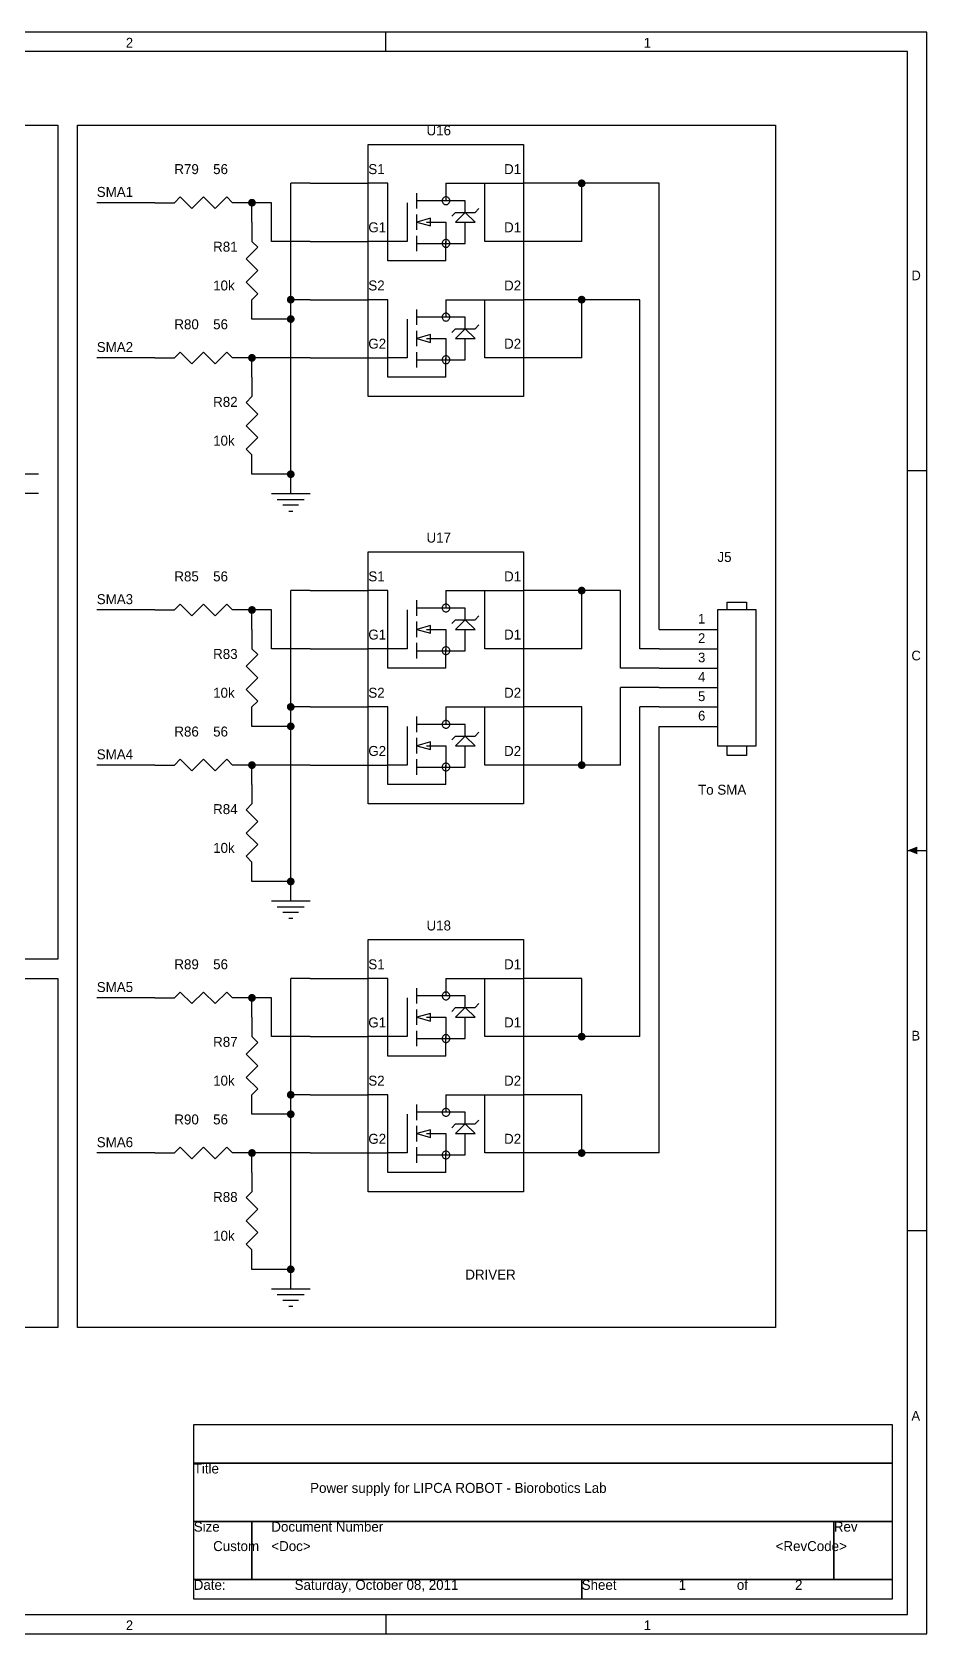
# Model space of a CAD drawing. Extents: x -3 to 347, y 3 to 212.
# Drawn here: x 230 to 347.2, y 2.5 to 212.3 of the extents above; entities that cross this region are included whole.
import ezdxf

# ---------------------------------------------------------------- set-up
doc = ezdxf.new("R2010")
doc.units = 0

msp = doc.modelspace()

# ---------------------------------------------------------------- linework, layer by layer
at = {"layer": 'COMMENTS'}
for points in [[(96.266, 200.152), (233.426, 200.152), (233.426, 90.932), (96.266, 90.932)], [(235.966, 200.152), (327.406, 200.152), (327.406, 42.672), (235.966, 42.672)], [(96.266, 88.392), (233.426, 88.392), (233.426, 42.672), (96.266, 42.672)]]:
    msp.add_lwpolyline(points, close=True, dxfattribs=at)
at = {"layer": 'PARTS'}
for p, q in [((266.446, 192.532), (274.066, 192.532)), ((302.006, 192.532), (294.386, 192.532)), ((246.126, 189.992), (248.666, 189.992)), ((258.826, 189.992), (256.286, 189.992)), ((258.826, 187.452), (258.826, 184.912)), ((266.446, 184.912), (274.066, 184.912)), ((302.006, 184.912), (294.386, 184.912)), ((258.826, 174.752), (258.826, 177.292)), ((266.446, 177.292), (274.066, 177.292)), ((302.006, 177.292), (294.386, 177.292)), ((246.126, 169.672), (248.666, 169.672)), ((258.826, 169.672), (256.286, 169.672)), ((266.446, 169.672), (274.066, 169.672)), ((302.006, 169.672), (294.386, 169.672)), ((258.826, 167.132), (258.826, 164.592)), ((258.826, 154.432), (258.826, 156.972)), ((266.446, 139.192), (274.066, 139.192)), ((302.006, 139.192), (294.386, 139.192)), ((246.126, 136.652), (248.666, 136.652)), ((258.826, 136.652), (256.286, 136.652)), ((258.826, 134.112), (258.826, 131.572)), ((312.166, 134.112), (319.786, 134.112)), ((266.446, 131.572), (274.066, 131.572)), ((302.006, 131.572), (294.386, 131.572)), ((312.166, 131.572), (319.786, 131.572)), ((312.166, 129.032), (319.786, 129.032)), ((312.166, 126.492), (319.786, 126.492)), ((258.826, 121.412), (258.826, 123.952)), ((266.446, 123.952), (274.066, 123.952)), ((302.006, 123.952), (294.386, 123.952)), ((312.166, 123.952), (319.786, 123.952)), ((312.166, 121.412), (319.786, 121.412)), ((246.126, 116.332), (248.666, 116.332)), ((258.826, 116.332), (256.286, 116.332)), ((266.446, 116.332), (274.066, 116.332)), ((302.006, 116.332), (294.386, 116.332)), ((258.826, 113.792), (258.826, 111.252)), ((258.826, 101.092), (258.826, 103.632)), ((266.446, 88.392), (274.066, 88.392)), ((302.006, 88.392), (294.386, 88.392)), ((246.126, 85.852), (248.666, 85.852)), ((258.826, 85.852), (256.286, 85.852)), ((258.826, 83.312), (258.826, 80.772)), ((266.446, 80.772), (274.066, 80.772)), ((302.006, 80.772), (294.386, 80.772)), ((258.826, 70.612), (258.826, 73.152)), ((266.446, 73.152), (274.066, 73.152)), ((302.006, 73.152), (294.386, 73.152)), ((246.126, 65.532), (248.666, 65.532)), ((258.826, 65.532), (256.286, 65.532)), ((266.446, 65.532), (274.066, 65.532)), ((302.006, 65.532), (294.386, 65.532)), ((258.826, 62.992), (258.826, 60.452)), ((258.826, 50.292), (258.826, 52.832))]:
    msp.add_line(p, q, dxfattribs=at)
for points in [[(274.066, 197.612), (294.386, 197.612), (294.386, 164.592), (274.066, 164.592)], [(280.416, 187.452), (282.194, 186.944), (282.194, 187.96), (280.416, 187.452)], [(285.496, 187.452), (288.036, 187.452), (286.766, 188.722), (285.496, 187.452)], [(280.416, 172.212), (282.194, 171.704), (282.194, 172.72), (280.416, 172.212)], [(285.496, 172.212), (288.036, 172.212), (286.766, 173.482), (285.496, 172.212)], [(274.066, 144.272), (294.386, 144.272), (294.386, 111.252), (274.066, 111.252)], [(324.866, 136.652), (319.786, 136.652), (319.786, 118.872), (324.866, 118.872)], [(280.416, 134.112), (282.194, 133.604), (282.194, 134.62), (280.416, 134.112)], [(285.496, 134.112), (288.036, 134.112), (286.766, 135.382), (285.496, 134.112)], [(285.496, 118.872), (288.036, 118.872), (286.766, 120.142), (285.496, 118.872)], [(280.416, 118.872), (282.194, 118.364), (282.194, 119.38), (280.416, 118.872)], [(274.066, 93.472), (294.386, 93.472), (294.386, 60.452), (274.066, 60.452)], [(285.496, 83.312), (288.036, 83.312), (286.766, 84.582), (285.496, 83.312)], [(280.416, 83.312), (282.194, 82.804), (282.194, 83.82), (280.416, 83.312)], [(285.496, 68.072), (288.036, 68.072), (286.766, 69.342), (285.496, 68.072)], [(280.416, 68.072), (282.194, 67.564), (282.194, 68.58), (280.416, 68.072)]]:
    msp.add_lwpolyline(points, close=True, dxfattribs=at)
for points in [[(276.606, 192.532), (274.066, 192.532)], [(276.606, 182.372), (276.606, 192.532)], [(280.416, 189.23), (280.416, 191.262)], [(284.226, 192.532), (284.226, 190.246)], [(284.226, 192.532), (294.386, 192.532)], [(289.306, 184.912), (289.306, 192.532)], [(248.666, 189.992), (249.428, 190.754)], [(249.428, 190.754), (250.952, 189.23)], [(250.952, 189.23), (252.476, 190.754)], [(252.476, 190.754), (254, 189.23)], [(254, 189.23), (255.524, 190.754)], [(255.524, 190.754), (256.286, 189.992)], [(279.146, 189.992), (279.146, 184.912)], [(286.766, 190.246), (280.416, 190.246)], [(286.766, 188.722), (286.766, 190.246)], [(288.036, 188.722), (288.544, 189.23)], [(280.416, 186.436), (280.416, 188.468)], [(281.686, 187.452), (284.226, 187.452)], [(284.226, 187.452), (284.226, 184.658)], [(284.988, 188.214), (285.496, 188.722)], [(285.496, 188.722), (288.036, 188.722)], [(286.766, 184.658), (286.766, 187.452)], [(258.826, 184.912), (259.588, 184.15)], [(276.606, 184.912), (274.066, 184.912)], [(279.146, 184.912), (276.606, 184.912)], [(280.416, 183.642), (280.416, 185.674)], [(280.416, 184.658), (286.766, 184.658)], [(284.226, 182.372), (284.226, 184.912)], [(294.386, 184.912), (289.306, 184.912)], [(259.588, 184.15), (258.064, 182.626)], [(258.064, 182.626), (259.588, 181.102)], [(259.588, 181.102), (258.064, 179.578)], [(284.226, 182.372), (276.606, 182.372)], [(258.064, 179.578), (259.588, 178.054)], [(259.588, 178.054), (258.826, 177.292)], [(276.606, 177.292), (274.066, 177.292)], [(276.606, 167.132), (276.606, 177.292)], [(284.226, 177.292), (284.226, 175.006)], [(284.226, 177.292), (289.306, 177.292)], [(289.306, 177.292), (294.386, 177.292)], [(289.306, 169.672), (289.306, 177.292)], [(279.146, 174.752), (279.146, 169.672)], [(280.416, 173.99), (280.416, 176.022)], [(286.766, 175.006), (280.416, 175.006)], [(286.766, 173.482), (286.766, 175.006)], [(280.416, 171.196), (280.416, 173.228)], [(281.686, 172.212), (284.226, 172.212)], [(284.226, 172.212), (284.226, 169.418)], [(284.988, 172.974), (285.496, 173.482)], [(285.496, 173.482), (288.036, 173.482)], [(286.766, 169.418), (286.766, 172.212)], [(288.036, 173.482), (288.544, 173.99)], [(248.666, 169.672), (249.428, 170.434)], [(249.428, 170.434), (250.952, 168.91)], [(250.952, 168.91), (252.476, 170.434)], [(252.476, 170.434), (254, 168.91)], [(254, 168.91), (255.524, 170.434)], [(255.524, 170.434), (256.286, 169.672)], [(280.416, 168.402), (280.416, 170.434)], [(274.066, 169.672), (276.606, 169.672)], [(279.146, 169.672), (276.606, 169.672)], [(280.416, 169.418), (286.766, 169.418)], [(284.226, 167.132), (284.226, 169.672)], [(294.386, 169.672), (289.306, 169.672)], [(284.226, 167.132), (276.606, 167.132)], [(258.064, 163.83), (258.826, 164.592)], [(259.588, 162.306), (258.064, 163.83)], [(258.064, 160.782), (259.588, 162.306)], [(259.588, 159.258), (258.064, 160.782)], [(258.064, 157.734), (259.588, 159.258)], [(258.826, 156.972), (258.064, 157.734)], [(261.366, 151.892), (266.446, 151.892)], [(262.128, 151.13), (265.684, 151.13)], [(264.922, 150.368), (262.89, 150.368)], [(263.652, 149.606), (264.16, 149.606)], [(276.606, 139.192), (274.066, 139.192)], [(276.606, 129.032), (276.606, 139.192)], [(284.226, 139.192), (284.226, 136.906)], [(284.226, 139.192), (294.386, 139.192)], [(289.306, 131.572), (289.306, 139.192)], [(248.666, 136.652), (249.428, 137.414)], [(249.428, 137.414), (250.952, 135.89)], [(250.952, 135.89), (252.476, 137.414)], [(252.476, 137.414), (254, 135.89)], [(254, 135.89), (255.524, 137.414)], [(255.524, 137.414), (256.286, 136.652)], [(279.146, 136.652), (279.146, 131.572)], [(280.416, 135.89), (280.416, 137.922)], [(286.766, 136.906), (280.416, 136.906)], [(286.766, 135.382), (286.766, 136.906)], [(321.056, 136.652), (321.056, 136.652), (321.056, 137.668), (323.596, 137.668), (323.596, 136.652)], [(280.416, 133.096), (280.416, 135.128)], [(284.988, 134.874), (285.496, 135.382)], [(285.496, 135.382), (288.036, 135.382)], [(288.036, 135.382), (288.544, 135.89)], [(280.416, 130.302), (280.416, 132.334)], [(281.686, 134.112), (284.226, 134.112)], [(284.226, 134.112), (284.226, 131.318)], [(286.766, 131.318), (286.766, 134.112)], [(259.588, 130.81), (258.064, 129.286)], [(258.826, 131.572), (259.588, 130.81)], [(276.606, 131.572), (274.066, 131.572)], [(279.146, 131.572), (276.606, 131.572)], [(280.416, 131.318), (286.766, 131.318)], [(284.226, 129.032), (284.226, 131.572)], [(294.386, 131.572), (289.306, 131.572)], [(258.064, 129.286), (259.588, 127.762)], [(284.226, 129.032), (276.606, 129.032)], [(259.588, 127.762), (258.064, 126.238)], [(258.064, 126.238), (259.588, 124.714)], [(259.588, 124.714), (258.826, 123.952)], [(276.606, 123.952), (274.066, 123.952)], [(276.606, 113.792), (276.606, 123.952)], [(284.226, 123.952), (284.226, 121.666)], [(284.226, 123.952), (289.306, 123.952)], [(289.306, 123.952), (294.386, 123.952)], [(289.306, 116.332), (289.306, 123.952)], [(280.416, 120.65), (280.416, 122.682)], [(279.146, 121.412), (279.146, 116.332)], [(286.766, 121.666), (280.416, 121.666)], [(280.416, 117.856), (280.416, 119.888)], [(284.988, 119.634), (285.496, 120.142)], [(285.496, 120.142), (288.036, 120.142)], [(286.766, 120.142), (286.766, 121.666)], [(288.036, 120.142), (288.544, 120.65)], [(281.686, 118.872), (284.226, 118.872)], [(284.226, 118.872), (284.226, 116.078)], [(286.766, 116.078), (286.766, 118.872)], [(323.596, 118.872), (323.596, 118.618), (323.596, 117.602), (321.056, 117.602), (321.056, 118.872)], [(248.666, 116.332), (249.428, 117.094)], [(249.428, 117.094), (250.952, 115.57)], [(250.952, 115.57), (252.476, 117.094)], [(252.476, 117.094), (254, 115.57)], [(254, 115.57), (255.524, 117.094)], [(255.524, 117.094), (256.286, 116.332)], [(274.066, 116.332), (276.606, 116.332)], [(279.146, 116.332), (276.606, 116.332)], [(280.416, 115.062), (280.416, 117.094)], [(280.416, 116.078), (286.766, 116.078)], [(284.226, 113.792), (284.226, 116.332)], [(294.386, 116.332), (289.306, 116.332)], [(284.226, 113.792), (276.606, 113.792)], [(258.064, 110.49), (258.826, 111.252)], [(259.588, 108.966), (258.064, 110.49)], [(258.064, 107.442), (259.588, 108.966)], [(259.588, 105.918), (258.064, 107.442)], [(258.064, 104.394), (259.588, 105.918)], [(258.826, 103.632), (258.064, 104.394)], [(261.366, 98.552), (266.446, 98.552)], [(262.128, 97.79), (265.684, 97.79)], [(264.922, 97.028), (262.89, 97.028)], [(263.652, 96.266), (264.16, 96.266)], [(276.606, 88.392), (274.066, 88.392)], [(276.606, 78.232), (276.606, 88.392)], [(284.226, 88.392), (284.226, 86.106)], [(284.226, 88.392), (294.386, 88.392)], [(289.306, 80.772), (289.306, 88.392)], [(248.666, 85.852), (249.428, 86.614)], [(249.428, 86.614), (250.952, 85.09)], [(250.952, 85.09), (252.476, 86.614)], [(252.476, 86.614), (254, 85.09)], [(254, 85.09), (255.524, 86.614)], [(255.524, 86.614), (256.286, 85.852)], [(280.416, 85.09), (280.416, 87.122)], [(286.766, 86.106), (280.416, 86.106)], [(286.766, 84.582), (286.766, 86.106)], [(279.146, 85.852), (279.146, 80.772)], [(280.416, 82.296), (280.416, 84.328)], [(284.988, 84.074), (285.496, 84.582)], [(285.496, 84.582), (288.036, 84.582)], [(288.036, 84.582), (288.544, 85.09)], [(281.686, 83.312), (284.226, 83.312)], [(284.226, 83.312), (284.226, 80.518)], [(286.766, 80.518), (286.766, 83.312)], [(259.588, 80.01), (258.064, 78.486)], [(258.826, 80.772), (259.588, 80.01)], [(276.606, 80.772), (274.066, 80.772)], [(279.146, 80.772), (276.606, 80.772)], [(280.416, 79.502), (280.416, 81.534)], [(280.416, 80.518), (286.766, 80.518)], [(284.226, 78.232), (284.226, 80.772)], [(294.386, 80.772), (289.306, 80.772)], [(258.064, 78.486), (259.588, 76.962)], [(284.226, 78.232), (276.606, 78.232)], [(259.588, 76.962), (258.064, 75.438)], [(258.064, 75.438), (259.588, 73.914)], [(259.588, 73.914), (258.826, 73.152)], [(276.606, 73.152), (274.066, 73.152)], [(276.606, 62.992), (276.606, 73.152)], [(280.416, 69.85), (280.416, 71.882)], [(284.226, 73.152), (284.226, 70.866)], [(284.226, 73.152), (289.306, 73.152)], [(289.306, 73.152), (294.386, 73.152)], [(289.306, 65.532), (289.306, 73.152)], [(279.146, 70.612), (279.146, 65.532)], [(286.766, 70.866), (280.416, 70.866)], [(284.988, 68.834), (285.496, 69.342)], [(285.496, 69.342), (288.036, 69.342)], [(286.766, 69.342), (286.766, 70.866)], [(288.036, 69.342), (288.544, 69.85)], [(280.416, 67.056), (280.416, 69.088)], [(281.686, 68.072), (284.226, 68.072)], [(284.226, 68.072), (284.226, 65.278)], [(286.766, 65.278), (286.766, 68.072)], [(248.666, 65.532), (249.428, 66.294)], [(249.428, 66.294), (250.952, 64.77)], [(250.952, 64.77), (252.476, 66.294)], [(252.476, 66.294), (254, 64.77)], [(254, 64.77), (255.524, 66.294)], [(255.524, 66.294), (256.286, 65.532)], [(274.066, 65.532), (276.606, 65.532)], [(279.146, 65.532), (276.606, 65.532)], [(280.416, 64.262), (280.416, 66.294)], [(280.416, 65.278), (286.766, 65.278)], [(284.226, 62.992), (284.226, 65.532)], [(294.386, 65.532), (289.306, 65.532)], [(284.226, 62.992), (276.606, 62.992)], [(258.064, 59.69), (258.826, 60.452)], [(259.588, 58.166), (258.064, 59.69)], [(258.064, 56.642), (259.588, 58.166)], [(259.588, 55.118), (258.064, 56.642)], [(258.064, 53.594), (259.588, 55.118)], [(258.826, 52.832), (258.064, 53.594)], [(261.366, 47.752), (266.446, 47.752)], [(262.128, 46.99), (265.684, 46.99)], [(264.922, 46.228), (262.89, 46.228)], [(263.652, 45.466), (264.16, 45.466)]]:
    msp.add_lwpolyline(points, dxfattribs=at)
for points in [[(284.734, 190.246, 0.0985), (284.6953, 190.4404, 0.0985), (284.5852, 190.6052, 0.0985), (284.4204, 190.7153, 0.0985), (284.226, 190.754, 0.0985), (284.0316, 190.7153, 0.0985), (283.8668, 190.6052, 0.0985), (283.7567, 190.4404, 0.0985), (283.718, 190.246, 0.0985), (283.7567, 190.0516, 0.0985), (283.8668, 189.8868, 0.0985), (284.0316, 189.7767, 0.0985), (284.226, 189.738, 0.0985), (284.4204, 189.7767, 0.0985), (284.5852, 189.8868, 0.0985), (284.6953, 190.0516, 0.0985)], [(284.734, 184.658, 0.0985), (284.6953, 184.8524, 0.0985), (284.5852, 185.0172, 0.0985), (284.4204, 185.1273, 0.0985), (284.226, 185.166, 0.0985), (284.0316, 185.1273, 0.0985), (283.8668, 185.0172, 0.0985), (283.7567, 184.8524, 0.0985), (283.718, 184.658, 0.0985), (283.7567, 184.4636, 0.0985), (283.8668, 184.2988, 0.0985), (284.0316, 184.1887, 0.0985), (284.226, 184.15, 0.0985), (284.4204, 184.1887, 0.0985), (284.5852, 184.2988, 0.0985), (284.6953, 184.4636, 0.0985)], [(284.734, 175.006, 0.0985), (284.6953, 175.2004, 0.0985), (284.5852, 175.3652, 0.0985), (284.4204, 175.4753, 0.0985), (284.226, 175.514, 0.0985), (284.0316, 175.4753, 0.0985), (283.8668, 175.3652, 0.0985), (283.7567, 175.2004, 0.0985), (283.718, 175.006, 0.0985), (283.7567, 174.8116, 0.0985), (283.8668, 174.6468, 0.0985), (284.0316, 174.5367, 0.0985), (284.226, 174.498, 0.0985), (284.4204, 174.5367, 0.0985), (284.5852, 174.6468, 0.0985), (284.6953, 174.8116, 0.0985)], [(284.734, 169.418, 0.0985), (284.6953, 169.6124, 0.0985), (284.5852, 169.7772, 0.0985), (284.4204, 169.8873, 0.0985), (284.226, 169.926, 0.0985), (284.0316, 169.8873, 0.0985), (283.8668, 169.7772, 0.0985), (283.7567, 169.6124, 0.0985), (283.718, 169.418, 0.0985), (283.7567, 169.2236, 0.0985), (283.8668, 169.0588, 0.0985), (284.0316, 168.9487, 0.0985), (284.226, 168.91, 0.0985), (284.4204, 168.9487, 0.0985), (284.5852, 169.0588, 0.0985), (284.6953, 169.2236, 0.0985)], [(284.734, 136.906, 0.0985), (284.6953, 137.1004, 0.0985), (284.5852, 137.2652, 0.0985), (284.4204, 137.3753, 0.0985), (284.226, 137.414, 0.0985), (284.0316, 137.3753, 0.0985), (283.8668, 137.2652, 0.0985), (283.7567, 137.1004, 0.0985), (283.718, 136.906, 0.0985), (283.7567, 136.7116, 0.0985), (283.8668, 136.5468, 0.0985), (284.0316, 136.4367, 0.0985), (284.226, 136.398, 0.0985), (284.4204, 136.4367, 0.0985), (284.5852, 136.5468, 0.0985), (284.6953, 136.7116, 0.0985)], [(284.734, 131.318, 0.0985), (284.6953, 131.5124, 0.0985), (284.5852, 131.6772, 0.0985), (284.4204, 131.7873, 0.0985), (284.226, 131.826, 0.0985), (284.0316, 131.7873, 0.0985), (283.8668, 131.6772, 0.0985), (283.7567, 131.5124, 0.0985), (283.718, 131.318, 0.0985), (283.7567, 131.1236, 0.0985), (283.8668, 130.9588, 0.0985), (284.0316, 130.8487, 0.0985), (284.226, 130.81, 0.0985), (284.4204, 130.8487, 0.0985), (284.5852, 130.9588, 0.0985), (284.6953, 131.1236, 0.0985)], [(284.734, 121.666, 0.0985), (284.6953, 121.8604, 0.0985), (284.5852, 122.0252, 0.0985), (284.4204, 122.1353, 0.0985), (284.226, 122.174, 0.0985), (284.0316, 122.1353, 0.0985), (283.8668, 122.0252, 0.0985), (283.7567, 121.8604, 0.0985), (283.718, 121.666, 0.0985), (283.7567, 121.4716, 0.0985), (283.8668, 121.3068, 0.0985), (284.0316, 121.1967, 0.0985), (284.226, 121.158, 0.0985), (284.4204, 121.1967, 0.0985), (284.5852, 121.3068, 0.0985), (284.6953, 121.4716, 0.0985)], [(284.734, 116.078, 0.0985), (284.6953, 116.2724, 0.0985), (284.5852, 116.4372, 0.0985), (284.4204, 116.5473, 0.0985), (284.226, 116.586, 0.0985), (284.0316, 116.5473, 0.0985), (283.8668, 116.4372, 0.0985), (283.7567, 116.2724, 0.0985), (283.718, 116.078, 0.0985), (283.7567, 115.8836, 0.0985), (283.8668, 115.7188, 0.0985), (284.0316, 115.6087, 0.0985), (284.226, 115.57, 0.0985), (284.4204, 115.6087, 0.0985), (284.5852, 115.7188, 0.0985), (284.6953, 115.8836, 0.0985)], [(284.734, 86.106, 0.0985), (284.6953, 86.3004, 0.0985), (284.5852, 86.4652, 0.0985), (284.4204, 86.5753, 0.0985), (284.226, 86.614, 0.0985), (284.0316, 86.5753, 0.0985), (283.8668, 86.4652, 0.0985), (283.7567, 86.3004, 0.0985), (283.718, 86.106, 0.0985), (283.7567, 85.9116, 0.0985), (283.8668, 85.7468, 0.0985), (284.0316, 85.6367, 0.0985), (284.226, 85.598, 0.0985), (284.4204, 85.6367, 0.0985), (284.5852, 85.7468, 0.0985), (284.6953, 85.9116, 0.0985)], [(284.734, 80.518, 0.0985), (284.6953, 80.7124, 0.0985), (284.5852, 80.8772, 0.0985), (284.4204, 80.9873, 0.0985), (284.226, 81.026, 0.0985), (284.0316, 80.9873, 0.0985), (283.8668, 80.8772, 0.0985), (283.7567, 80.7124, 0.0985), (283.718, 80.518, 0.0985), (283.7567, 80.3236, 0.0985), (283.8668, 80.1588, 0.0985), (284.0316, 80.0487, 0.0985), (284.226, 80.01, 0.0985), (284.4204, 80.0487, 0.0985), (284.5852, 80.1588, 0.0985), (284.6953, 80.3236, 0.0985)], [(284.734, 70.866, 0.0985), (284.6953, 71.0604, 0.0985), (284.5852, 71.2252, 0.0985), (284.4204, 71.3353, 0.0985), (284.226, 71.374, 0.0985), (284.0316, 71.3353, 0.0985), (283.8668, 71.2252, 0.0985), (283.7567, 71.0604, 0.0985), (283.718, 70.866, 0.0985), (283.7567, 70.6716, 0.0985), (283.8668, 70.5068, 0.0985), (284.0316, 70.3967, 0.0985), (284.226, 70.358, 0.0985), (284.4204, 70.3967, 0.0985), (284.5852, 70.5068, 0.0985), (284.6953, 70.6716, 0.0985)], [(284.734, 65.278, 0.0985), (284.6953, 65.4724, 0.0985), (284.5852, 65.6372, 0.0985), (284.4204, 65.7473, 0.0985), (284.226, 65.786, 0.0985), (284.0316, 65.7473, 0.0985), (283.8668, 65.6372, 0.0985), (283.7567, 65.4724, 0.0985), (283.718, 65.278, 0.0985), (283.7567, 65.0836, 0.0985), (283.8668, 64.9188, 0.0985), (284.0316, 64.8087, 0.0985), (284.226, 64.77, 0.0985), (284.4204, 64.8087, 0.0985), (284.5852, 64.9188, 0.0985), (284.6953, 65.0836, 0.0985)]]:
    msp.add_lwpolyline(points, format="xyb", close=True, dxfattribs=at)
at = {"layer": 'TITLE'}
for points in [[(-2.54, 2.54), (347.218, 2.54), (347.218, 212.344), (-2.54, 212.344)], [(0, 5.08), (344.678, 5.08), (344.678, 209.804), (0, 209.804)], [(251.206, 29.972), (342.646, 29.972), (342.646, 24.892), (251.206, 24.892)], [(251.206, 24.892), (342.646, 24.892), (342.646, 17.272), (251.206, 17.272)], [(251.206, 17.272), (258.826, 17.272), (258.826, 9.652), (251.206, 9.652)], [(258.826, 17.272), (335.026, 17.272), (335.026, 9.652), (258.826, 9.652)], [(335.026, 17.272), (342.646, 17.272), (342.646, 9.652), (335.026, 9.652)], [(251.206, 9.652), (302.006, 9.652), (302.006, 7.112), (251.206, 7.112)], [(302.006, 9.652), (342.646, 9.652), (342.646, 7.112), (302.006, 7.112)]]:
    msp.add_lwpolyline(points, close=True, dxfattribs=at)
for points in [[(276.352, 209.804), (276.352, 212.344)], [(344.678, 154.94), (347.218, 154.94)], [(344.678, 105.156), (347.218, 105.156)], [(344.678, 55.372), (347.218, 55.372)], [(276.352, 5.08), (276.352, 2.54)]]:
    msp.add_lwpolyline(points, dxfattribs=at)
msp.add_solid([(344.678, 105.156), (345.948, 105.664), (345.948, 104.648), (345.948, 105.156)], dxfattribs=at)
msp.add_solid([(344.678, 105.156), (345.948, 105.664), (345.948, 104.648), (345.948, 105.156)], dxfattribs=at)
msp.add_solid([(344.678, 105.156), (345.948, 105.664), (345.948, 104.648), (345.948, 105.156)], dxfattribs=at)
at = {"layer": 'WIRE', "const_width": 0.508}
for points in [[(301.752, 192.532, 1), (302.26, 192.532, 1)], [(258.572, 189.992, 1), (259.08, 189.992, 1)], [(263.652, 177.292, 1), (264.16, 177.292, 1)], [(301.752, 177.292, 1), (302.26, 177.292, 1)], [(263.652, 174.752, 1), (264.16, 174.752, 1)], [(258.572, 169.672, 1), (259.08, 169.672, 1)], [(263.652, 154.432, 1), (264.16, 154.432, 1)], [(301.752, 139.192, 1), (302.26, 139.192, 1)], [(258.572, 136.652, 1), (259.08, 136.652, 1)], [(263.652, 123.952, 1), (264.16, 123.952, 1)], [(263.652, 121.412, 1), (264.16, 121.412, 1)], [(258.572, 116.332, 1), (259.08, 116.332, 1)], [(301.752, 116.332, 1), (302.26, 116.332, 1)], [(263.652, 101.092, 1), (264.16, 101.092, 1)], [(258.572, 85.852, 1), (259.08, 85.852, 1)], [(301.752, 80.772, 1), (302.26, 80.772, 1)], [(263.652, 73.152, 1), (264.16, 73.152, 1)], [(263.652, 70.612, 1), (264.16, 70.612, 1)], [(258.572, 65.532, 1), (259.08, 65.532, 1)], [(301.752, 65.532, 1), (302.26, 65.532, 1)], [(263.652, 50.292, 1), (264.16, 50.292, 1)]]:
    msp.add_lwpolyline(points, format="xyb", close=True, dxfattribs=at)
at = {"layer": 'WIRE'}
for points in [[(266.446, 192.532), (263.906, 192.532)], [(263.906, 177.292), (263.906, 192.532)], [(302.006, 184.912), (302.006, 192.532)], [(312.166, 192.532), (302.006, 192.532)], [(312.166, 134.112), (312.166, 192.532)], [(246.126, 189.992), (238.506, 189.992)], [(261.366, 189.992), (258.826, 189.992)], [(258.826, 187.452), (258.826, 189.992)], [(261.366, 184.912), (261.366, 189.992)], [(266.446, 184.912), (261.366, 184.912)], [(263.906, 174.752), (263.906, 177.292)], [(266.446, 177.292), (263.906, 177.292)], [(302.006, 169.672), (302.006, 177.292)], [(309.626, 177.292), (302.006, 177.292)], [(309.626, 131.572), (309.626, 177.292)], [(263.906, 174.752), (258.826, 174.752)], [(263.906, 154.432), (263.906, 174.752)], [(246.126, 169.672), (238.506, 169.672)], [(266.446, 169.672), (258.826, 169.672)], [(258.826, 167.132), (258.826, 169.672)], [(230.886, 154.432), (210.566, 154.432)], [(263.906, 154.432), (258.826, 154.432)], [(263.906, 151.892), (263.906, 154.432)], [(230.886, 151.892), (210.566, 151.892)], [(266.446, 139.192), (263.906, 139.192)], [(263.906, 123.952), (263.906, 139.192)], [(302.006, 131.572), (302.006, 139.192)], [(307.086, 139.192), (302.006, 139.192)], [(307.086, 129.032), (307.086, 139.192)], [(246.126, 136.652), (238.506, 136.652)], [(261.366, 136.652), (258.826, 136.652)], [(258.826, 134.112), (258.826, 136.652)], [(261.366, 131.572), (261.366, 136.652)], [(266.446, 131.572), (261.366, 131.572)], [(312.166, 131.572), (309.626, 131.572)], [(312.166, 129.032), (307.086, 129.032)], [(312.166, 126.492), (307.086, 126.492)], [(307.086, 116.332), (307.086, 126.492)], [(263.906, 121.412), (263.906, 123.952)], [(266.446, 123.952), (263.906, 123.952)], [(302.006, 116.332), (302.006, 123.952)], [(312.166, 123.952), (309.626, 123.952)], [(309.626, 80.772), (309.626, 123.952)], [(263.906, 121.412), (258.826, 121.412)], [(263.906, 101.092), (263.906, 121.412)], [(312.166, 65.532), (312.166, 121.412)], [(246.126, 116.332), (238.506, 116.332)], [(266.446, 116.332), (258.826, 116.332)], [(258.826, 113.792), (258.826, 116.332)], [(307.086, 116.332), (302.006, 116.332)], [(263.906, 101.092), (258.826, 101.092)], [(263.906, 98.552), (263.906, 101.092)], [(266.446, 88.392), (263.906, 88.392)], [(263.906, 73.152), (263.906, 88.392)], [(302.006, 80.772), (302.006, 88.392)], [(246.126, 85.852), (238.506, 85.852)], [(261.366, 85.852), (258.826, 85.852)], [(258.826, 83.312), (258.826, 85.852)], [(261.366, 80.772), (261.366, 85.852)], [(266.446, 80.772), (261.366, 80.772)], [(309.626, 80.772), (302.006, 80.772)], [(263.906, 70.612), (263.906, 73.152)], [(266.446, 73.152), (263.906, 73.152)], [(302.006, 65.532), (302.006, 73.152)], [(263.906, 70.612), (258.826, 70.612)], [(263.906, 50.292), (263.906, 70.612)], [(246.126, 65.532), (238.506, 65.532)], [(266.446, 65.532), (258.826, 65.532)], [(258.826, 62.992), (258.826, 65.532)], [(312.166, 65.532), (302.006, 65.532)], [(263.906, 50.292), (258.826, 50.292)], [(263.906, 47.752), (263.906, 50.292)]]:
    msp.add_lwpolyline(points, dxfattribs=at)

# ---------------------------------------------------------------- texts
at = {"layer": 'COMMENTS'}
msp.add_text('DRIVER', height=1.3057, dxfattribs=at).set_placement((286.766, 48.9563))
at = {"layer": 'PARTS'}
for s, p in [('1', (317.246, 134.874)), ('2', (317.246, 132.334)), ('3', (317.246, 129.794)), ('4', (317.246, 127.254)), ('5', (317.246, 124.714)), ('6', (317.246, 122.174))]:
    msp.add_text(s, height=1.27, dxfattribs=at).set_placement(p)
at = {"layer": 'PARTTEXT'}
for s, p in [('U16', (281.686, 198.8163)), ('R79', (248.666, 193.7363)), ('56', (253.746, 193.7363)), ('S1', (274.066, 193.7363)), ('D1', (291.846, 193.7363)), ('G1', (274.066, 186.1163)), ('D1', (291.846, 186.1163)), ('R81', (253.746, 183.5763)), ('10k', (253.746, 178.4963)), ('S2', (274.066, 178.4963)), ('D2', (291.846, 178.4963)), ('R80', (248.666, 173.4163)), ('56', (253.746, 173.4163)), ('G2', (274.066, 170.8763)), ('D2', (291.846, 170.8763)), ('R82', (253.746, 163.2563)), ('10k', (253.746, 158.1763)), ('U17', (281.686, 145.4763)), ('J5', (319.786, 142.9363)), ('R85', (248.666, 140.3963)), ('56', (253.746, 140.3963)), ('S1', (274.066, 140.3963)), ('D1', (291.846, 140.3963)), ('G1', (274.066, 132.7763)), ('D1', (291.846, 132.7763)), ('R83', (253.746, 130.2363)), ('10k', (253.746, 125.1563)), ('S2', (274.066, 125.1563)), ('D2', (291.846, 125.1563)), ('R86', (248.666, 120.0763)), ('56', (253.746, 120.0763)), ('G2', (274.066, 117.5363)), ('D2', (291.846, 117.5363)), ('To SMA', (317.246, 112.4563)), ('R84', (253.746, 109.9163)), ('10k', (253.746, 104.8363)), ('U18', (281.686, 94.6763)), ('R89', (248.666, 89.5963)), ('56', (253.746, 89.5963)), ('S1', (274.066, 89.5963)), ('D1', (291.846, 89.5963)), ('G1', (274.066, 81.9763)), ('D1', (291.846, 81.9763)), ('R87', (253.746, 79.4363)), ('10k', (253.746, 74.3563)), ('S2', (274.066, 74.3563)), ('D2', (291.846, 74.3563)), ('R90', (248.666, 69.2763)), ('56', (253.746, 69.2763)), ('G2', (274.066, 66.7363)), ('D2', (291.846, 66.7363)), ('R88', (253.746, 59.1163)), ('10k', (253.746, 54.0363)), ('Title', (251.206, 23.5563)), ('Size', (251.206, 15.9363)), ('Document Number', (261.366, 15.9363)), ('Rev', (335.026, 15.9363)), ('Date:', (251.206, 8.3163)), ('Sheet', (302.006, 8.3163)), ('of', (322.326, 8.3163))]:
    msp.add_text(s, height=1.3057, dxfattribs=at).set_placement(p)
at = {"layer": 'TITLE'}
for s, height, p in [('2', 1.27, (242.316, 210.312)), ('1', 1.27, (310.134, 210.312)), ('D', 1.27, (345.186, 179.832)), ('C', 1.27, (345.186, 130.048)), ('B', 1.27, (345.186, 80.264)), ('A', 1.27, (345.186, 30.48)), ('Power supply for LIPCA ROBOT - Biorobotics Lab', 1.3057, (266.446, 21.0163)), ('Custom', 1.3057, (253.746, 13.3963)), ('<Doc>', 1.3057, (261.366, 13.3963)), ('<RevCode>', 1.3057, (327.406, 13.3963)), ('Saturday, October 08, 2011', 1.3057, (264.414, 8.3163)), ('1', 1.3057, (314.706, 8.3163)), ('2', 1.3057, (329.946, 8.3163)), ('2', 1.27, (242.316, 3.048)), ('1', 1.27, (310.134, 3.048))]:
    msp.add_text(s, height=height, dxfattribs=at).set_placement(p)
at = {"layer": 'WIRETEXT'}
for s, p in [('SMA1', (238.506, 190.754)), ('SMA2', (238.506, 170.434)), ('SMA3', (238.506, 137.414)), ('SMA4', (238.506, 117.094)), ('SMA5', (238.506, 86.614)), ('SMA6', (238.506, 66.294))]:
    msp.add_text(s, height=1.3057, dxfattribs=at).set_placement(p)

doc.saveas('drawing.dxf')
